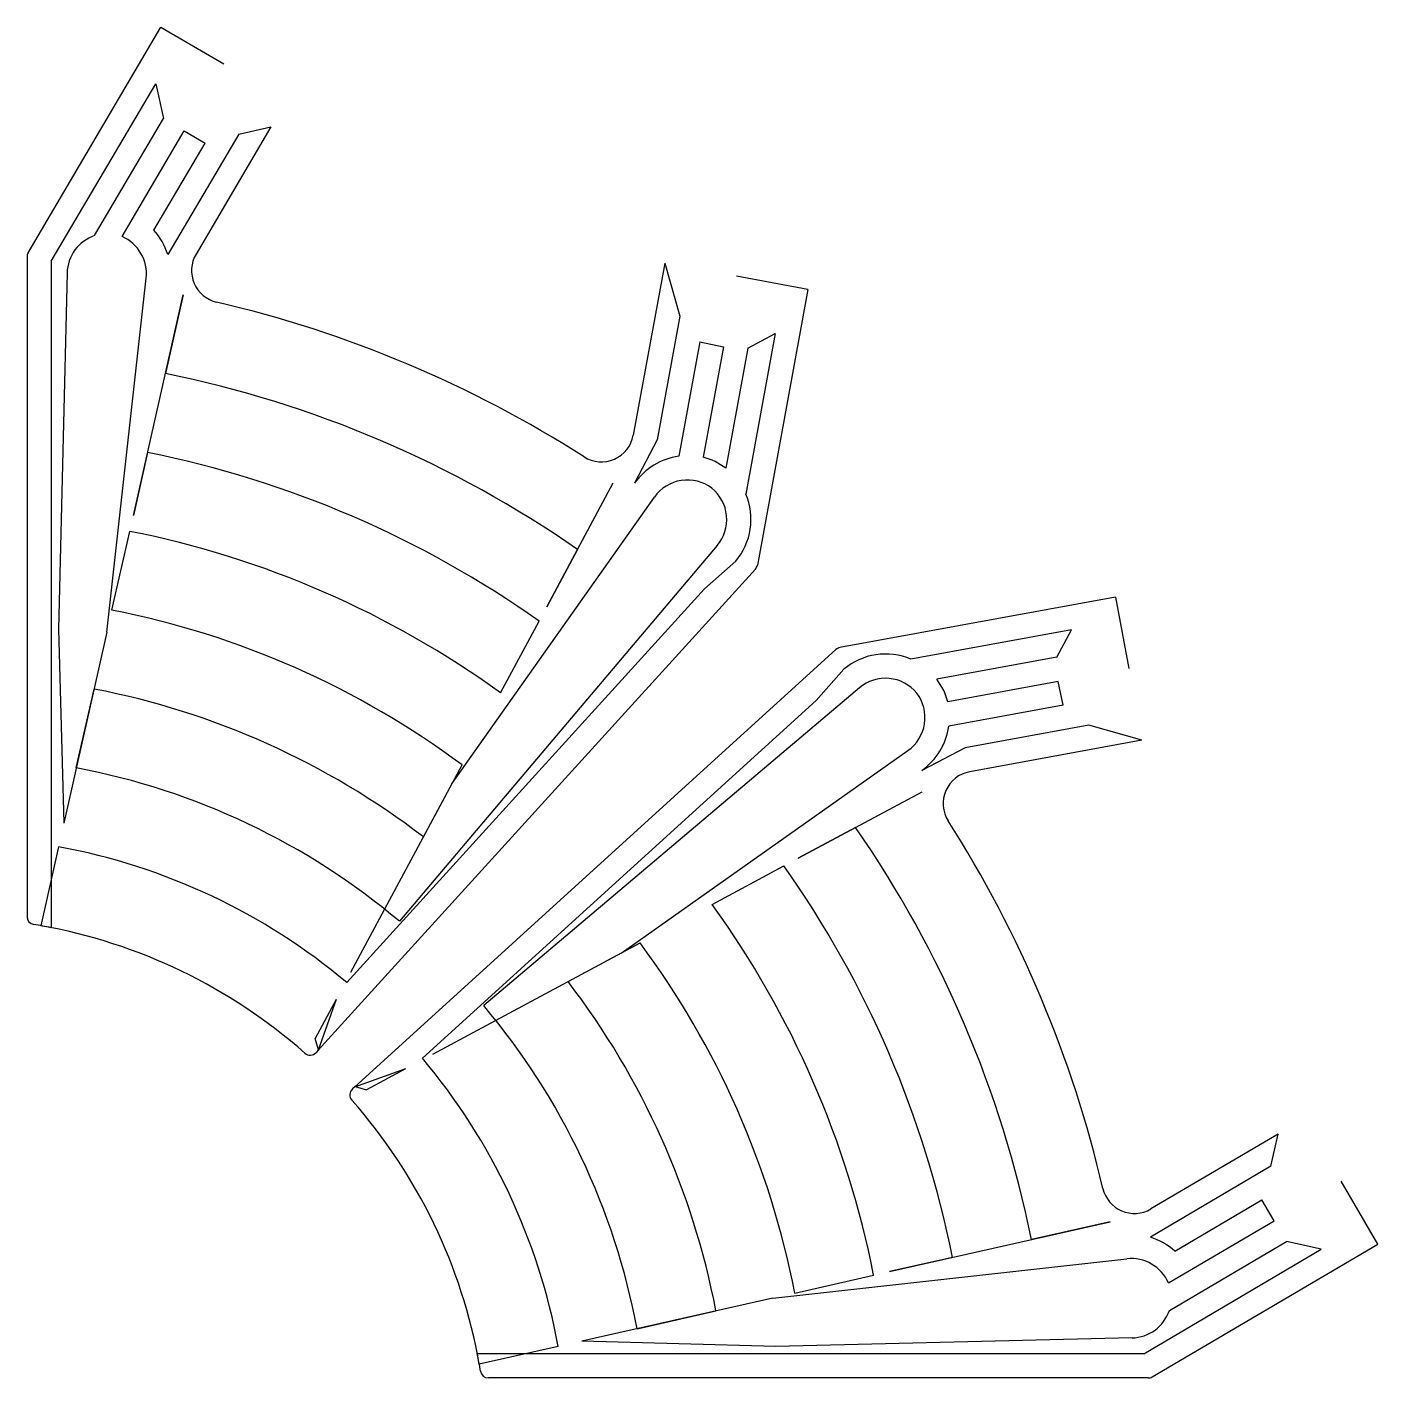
# Model space of a CAD drawing. Header units: millimetres. Extents: x 5 to 88.6, y 5 to 88.6.
import ezdxf

# ---------------------------------------------------------------- set-up
doc = ezdxf.new("R2010")
doc.units = ezdxf.units.MM
doc.layers.add('Trajectoire_D3', color=12, linetype='CONTINUOUS')

msp = doc.modelspace()

# ---------------------------------------------------------------- linework, layer by layer
at = {"layer": 'Trajectoire_D3', "color": 12, "linetype": 'CONTINUOUS'}
for p, q in [((5.069116, 74.626971), (13.289993, 88.591969)), ((13.289993, 88.591969), (17.167948, 86.309105)), ((6.5, 74.100835), (12.961227, 85.076673)), ((12.961227, 85.076673), (13.435435, 82.925409)), ((9.171759, 75.682602), (13.435435, 82.925409)), ((10.878648, 75.625322), (14.728087, 82.164454)), ((18.096191, 81.972308), (13.708258, 74.518422)), ((14.728087, 82.164454), (16.020738, 81.4035)), ((20.092571, 82.406793), (15.457833, 74.533655)), ((18.096191, 81.972308), (20.092571, 82.406793)), ((12.85057, 76.01826), (16.020738, 81.4035)), ((5, 74.37332), (5, 33.552198)), ((6.5, 74.100835), (6.5, 32.863353)), ((44.463874, 73.980382), (42.512178, 63.329079)), ((44.463874, 73.980382), (45.389107, 70.707322)), ((7.481623, 73.376597), (6.957733, 51.343296)), ((9.948202, 51.142598), (12.373846, 73.054464)), ((53.316487, 72.35827), (48.890181, 73.169326)), ((11.579825, 58.361935), (14.667038, 72.021719)), ((14.667038, 72.021719), (13.564531, 67.143529)), ((53.316487, 72.35827), (50.190086, 55.29606)), ((45.389107, 70.707322), (43.987614, 63.058727)), ((51.29235, 69.634103), (49.471304, 59.695819)), ((49.598758, 68.713875), (51.29235, 69.634103)), ((46.622063, 69.113646), (45.323898, 62.028962)), ((46.622063, 69.113646), (48.089055, 68.797211)), ((48.089055, 68.797211), (46.839914, 61.980074)), ((49.598758, 68.713875), (48.237807, 61.286538)), ((43.987614, 63.058727), (42.595883, 60.373243)), ((12.461981, 62.265151), (11.579825, 58.361935)), ((37.158806, 52.711508), (41.273506, 60.383689)), ((31.287704, 41.76436), (43.821057, 59.507824)), ((10.256706, 52.507618), (11.359378, 57.386536)), ((47.7041, 56.504485), (28.041285, 33.255621)), ((39.06618, 56.267962), (37.158806, 52.711508)), ((46.92594, 53.822675), (48.849406, 55.535839)), ((50.068285, 55.049885), (23.01086, 25.279512)), ((46.92594, 53.822675), (24.784645, 29.461354)), ((72.35827, 53.316487), (55.29606, 50.190086)), ((72.35827, 53.316487), (73.169326, 48.890181)), ((34.303253, 47.387096), (36.686175, 51.830248)), ((6.957733, 51.343296), (7.27895, 39.332136)), ((9.948202, 51.142598), (7.27895, 39.332136)), ((69.634103, 51.29235), (59.695819, 49.471304)), ((68.713875, 49.598758), (69.634103, 51.29235)), ((55.049885, 50.068285), (25.272362, 23.004362)), ((68.713875, 49.598758), (61.286538, 48.237807)), ((53.822675, 46.92594), (55.535839, 48.849406)), ((56.504485, 47.7041), (33.255621, 28.041285)), ((68.797211, 48.089055), (61.980074, 46.839914)), ((69.113646, 46.622063), (68.797211, 48.089055)), ((8.051063, 42.748455), (9.153945, 47.628303)), ((53.822675, 46.92594), (29.461354, 24.784645)), ((69.113646, 46.622063), (62.028962, 45.323898)), ((70.707322, 45.389107), (63.058727, 43.987614)), ((73.980382, 44.463874), (70.707322, 45.389107)), ((73.980382, 44.463874), (63.329079, 42.512178)), ((41.76436, 31.287704), (59.507824, 43.821057)), ((63.058727, 43.987614), (60.373243, 42.595883)), ((29.524972, 38.477604), (31.916581, 42.936952)), ((31.287704, 41.76436), (25.02501, 30.087058)), ((52.711508, 37.158806), (60.383689, 41.273506)), ((56.267962, 39.06618), (52.711508, 37.158806)), ((6.950634, 37.867383), (5.856079, 32.984183)), ((47.387096, 34.303253), (51.830248, 36.686175)), ((38.477604, 29.524972), (42.936952, 31.916581)), ((41.76436, 31.287704), (30.087058, 25.02501)), ((24.132574, 28.423039), (22.831135, 25.996402)), ((24.132574, 28.423039), (23.01086, 25.279512)), ((23.036443, 25.307659), (22.831135, 25.996402)), ((23.036443, 25.307659), (22.884814, 25.140827)), ((28.423039, 24.132574), (25.272362, 23.004362)), ((28.423039, 24.132574), (25.996402, 22.831135)), ((25.31361, 23.041852), (25.140827, 22.884814)), ((25.31361, 23.041852), (25.996402, 22.831135)), ((82.406793, 20.092571), (74.533655, 15.457833)), ((81.972308, 18.096191), (82.406793, 20.092571)), ((81.972308, 18.096191), (74.518422, 13.708258)), ((88.591969, 13.289993), (86.309105, 17.167948)), ((76.01826, 12.85057), (81.4035, 16.020738)), ((82.164454, 14.728087), (81.4035, 16.020738)), ((58.361935, 11.579825), (72.021719, 14.667038)), ((72.021719, 14.667038), (67.143529, 13.564531)), ((75.625322, 10.878648), (82.164454, 14.728087)), ((75.682602, 9.171759), (82.925409, 13.435435)), ((85.076673, 12.961227), (82.925409, 13.435435)), ((74.100835, 6.5), (85.076673, 12.961227)), ((74.626971, 5.069116), (88.591969, 13.289993)), ((51.142598, 9.948202), (73.054464, 12.373846)), ((62.265151, 12.461981), (58.361935, 11.579825)), ((52.507618, 10.256706), (57.386536, 11.359378)), ((51.142598, 9.948202), (39.332136, 7.27895)), ((42.748455, 8.051063), (47.628303, 9.153945)), ((37.867383, 6.950634), (32.984183, 5.856079)), ((51.343296, 6.957733), (39.332136, 7.27895)), ((73.376597, 7.481623), (51.343296, 6.957733)), ((74.100835, 6.5), (32.863353, 6.5)), ((74.37332, 5), (33.552198, 5))]:
    msp.add_line(p, q, dxfattribs=at)
for centre, radius, start, end in [((9.980916, 73.317171), 2.5, 108.884588, 178.637926), ((9.889024, 73.329534), 2.5, 353.683077, 66.681027), ((9.889024, 73.329534), 4, 17.29083, 42.235656), ((5.5, 74.37332), 0.5, 149.515644, 180), ((17.181368, 73.519049), 2, 149.515644, 256.84608), ((0, 0), 73.5, 57.519063, 76.84608), ((0, 0), 68.5, 55.22821, 78.578665), ((40.544932, 63.689548), 2, 237.519063, 349.61657), ((0, 0), 63.5, 54.708606, 78.682148), ((45.863012, 58.065459), 4, 97.745812, 144.763974), ((45.795258, 58.118896), 4, 52.364411, 74.860866), ((45.863012, 58.065459), 2.5, 52.726328, 144.763974), ((45.795258, 58.118896), 2.5, 319.777002, 50.748588), ((45.795258, 58.118896), 4, 319.777002, 23.218002), ((0, 0), 58.5, 54.099432, 78.803326), ((49.698275, 55.386177), 0.5, 317.733214, 349.616572), ((0, 0), 53.5, 53.375251, 78.947164), ((55.386177, 49.698275), 0.5, 100.383428, 132.266786), ((58.118896, 45.795258), 4, 66.781998, 130.222998), ((58.118896, 45.795258), 2.5, 39.251412, 130.222998), ((58.118896, 45.795258), 4, 15.139134, 37.635589), ((0, 0), 48.5, 52.499936, 79.120673), ((58.065459, 45.863012), 2.5, 305.236026, 37.273672), ((58.065459, 45.863012), 4, 305.236026, 352.254188), ((0, 0), 43.5, 49.862266, 79.334092), ((63.689548, 40.544932), 2, 100.38343, 212.480936), ((0, 0), 73.5, 13.15392, 32.480936), ((0, 0), 68.5, 11.421335, 34.77179), ((0, 0), 38.5, 49.927455, 79.599022), ((0, 0), 63.5, 11.317852, 35.291394), ((0, 0), 58.5, 11.196674, 35.900568), ((5.5, 33.552198), 0.5, 180, 260.690659), ((0, 0), 33.5, 78.811944, 80.690659), ((0, 0), 33.5, 48.532119, 79.932495), ((0, 0), 53.5, 11.052836, 36.624749), ((0, 0), 48.5, 10.879327, 37.500064), ((0, 0), 43.5, 10.665908, 40.137734), ((22.514803, 25.47712), 0.5, 228.532119, 317.733215), ((0, 0), 38.5, 10.400978, 40.072545), ((25.47712, 22.514803), 0.5, 132.266785, 221.467881), ((0, 0), 33.5, 10.067505, 41.467881), ((73.519049, 17.181368), 2, 193.15392, 300.484356), ((73.329534, 9.889024), 4, 47.764344, 72.70917), ((73.329534, 9.889024), 2.5, 23.318973, 96.316923), ((73.317171, 9.980916), 2.5, 271.362074, 341.115412), ((0, 0), 33.5, 9.309341, 11.188056), ((33.552198, 5.5), 0.5, 189.309341, 270), ((74.37332, 5.5), 0.5, 270, 300.484356)]:
    msp.add_arc(centre, radius, start, end, dxfattribs=at)

doc.saveas('drawing.dxf')
